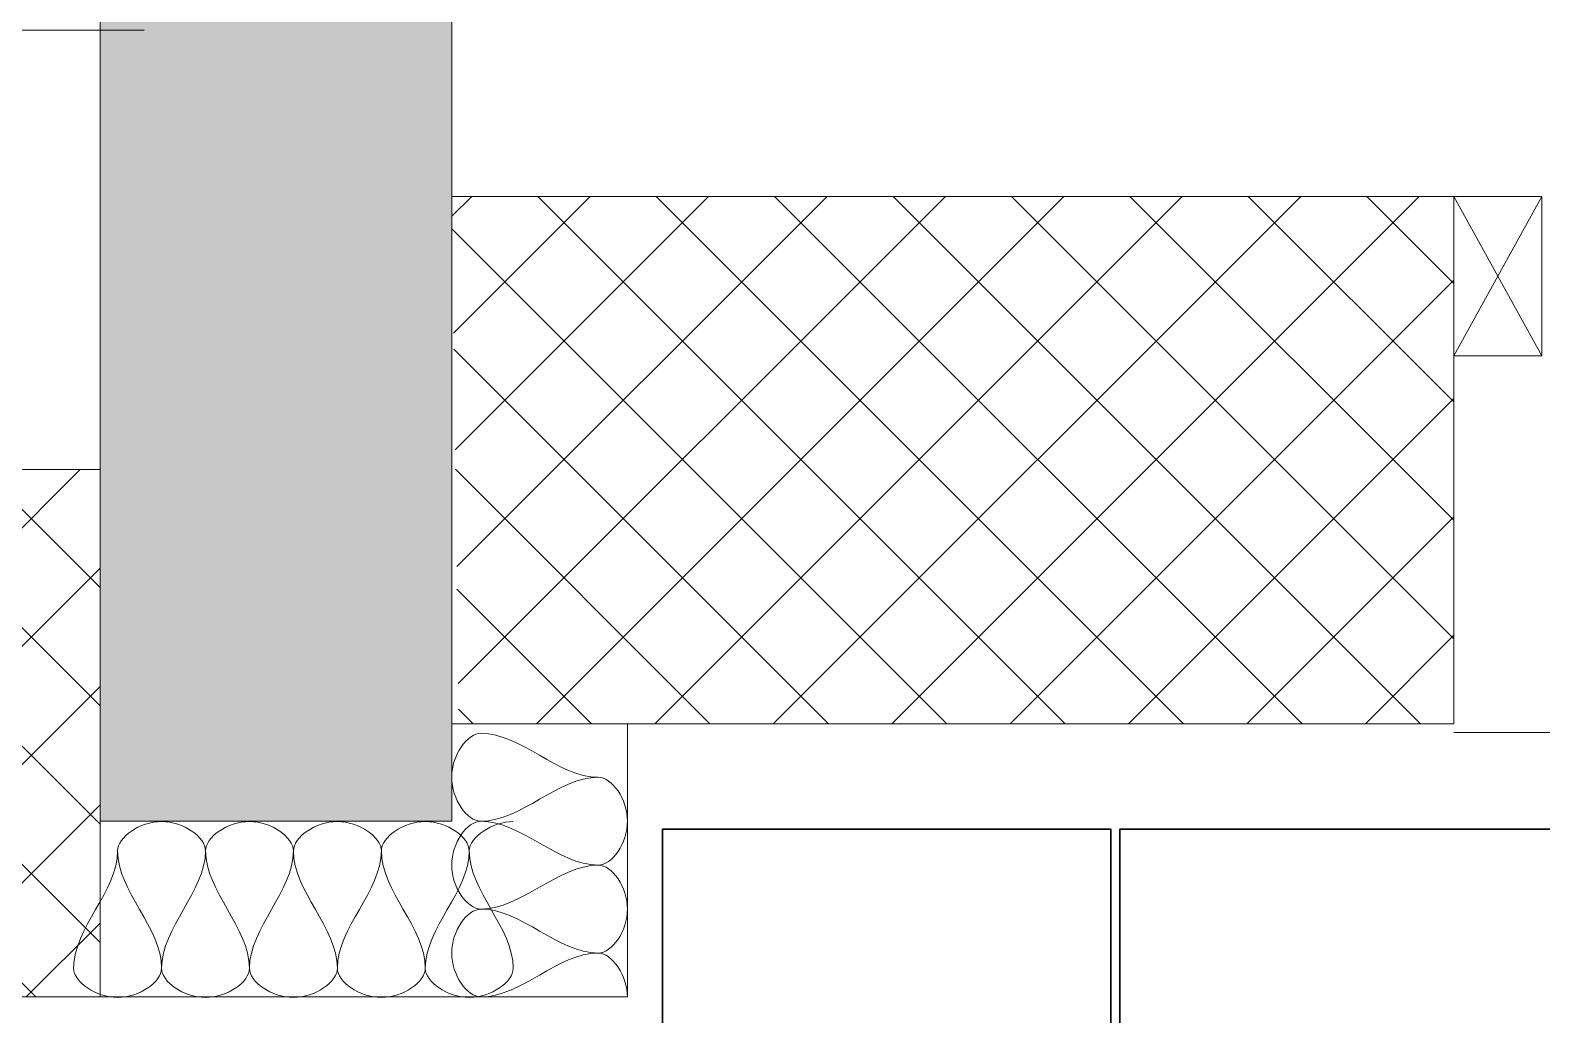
# Model space of a CAD drawing. Header units: millimetres. Extents: x -18512 to 101824, y -95768 to 52898.
# Drawn here: x 15748 to 16608, y -63312 to -62752 of the extents above; entities that cross this region are included whole.
import ezdxf

# ---------------------------------------------------------------- set-up
doc = ezdxf.new("R2010")
doc.units = ezdxf.units.MM
doc.header["$LTSCALE"] = 25
doc.linetypes.add('Dash', pattern=[6.35, 3.175, -3.175])
for name, color, linetype, lineweight in [('A-DETL-INSL', 8, 'Continuous', 9), ('A-FLOR-OTLN', 6, 'Continuous', 18), ('A-TILES', 43, 'Continuous', 30), ('Archi-frame', 253, 'Continuous', 9), ('hatch', 252, 'Continuous', 0), ('I-WALL', 2, 'Continuous', 9), ('S-COLS', 6, 'Continuous', 9)]:
    doc.layers.add(name, color=color, linetype=linetype, lineweight=lineweight)
doc.layers.add('AR WALL HATCH', color=8, linetype='Continuous')
pattern_1 = [(45, (15109.02, 35539.32), (-33.67596, 33.67596), []), (135, (15109.02, 35539.32), (-33.67596, -33.67596), [])]

msp = doc.modelspace()

# ---------------------------------------------------------------- hatches: boundary and pattern name
at = {"layer": 'AR WALL HATCH', "lineweight": 5, "ltscale": 25}
h = msp.add_hatch(dxfattribs=at)
h.set_pattern_fill('ANSI37', color=256, scale=15, style=0)
h.set_pattern_definition(pattern_1)
h.paths.add_polyline_path([(16558.09, -62846.88), (16558.09, -63146.88), (15992.16, -63146.88), (15988.09, -62846.88), (16128.09, -62846.88), (16128.09, -62846.88), (16418.09, -62846.88), (16418.09, -62846.88)])
h.paths.add_polyline_path([(18858.09, -62846.88), (18858.09, -63146.88), (17258.09, -63146.88), (17258.09, -62846.88)])
h.paths.add_polyline_path([(20468.09, -62846.88), (20468.09, -63146.88), (19558.09, -63146.88), (19558.09, -62846.88)])
h.paths.add_polyline_path([(21888.89, -62846.88), (21888.89, -63146.88), (21768.09, -63146.88), (21768.09, -62846.88)])
h = msp.add_hatch(dxfattribs=at)
h.set_pattern_fill('ANSI37', color=256, scale=15, style=0)
h.set_pattern_definition(pattern_1)
h.paths.add_polyline_path([(15130.59, -63302.35), (15130.84, -63002.35), (15788.09, -63002.35), (15788.09, -63202.35), (15788.09, -63167.67), (15788.09, -63302.35)])
at = {"layer": 'S-COLS', "lineweight": 5}
msp.add_hatch(color=252, dxfattribs=at).paths.add_polyline_path([(15890.07, -62602.35), (15988.09, -62602.35), (15988.09, -63202.35), (15788.09, -63202.35), (15788.09, -62602.35)], flags=0)

# ---------------------------------------------------------------- linework, layer by layer
at = {"layer": 'A-DETL-INSL', "color": 1}
msp.add_lwpolyline([(15788.09, -63302.35), (16088.09, -63302.35), (16088.09, -63146.88)], dxfattribs=at)
at = {"layer": 'A-DETL-INSL'}
for points in [[(16004.76, -63202.35), (15996.9, -63202.35), (15979.28, -63177.35), (15996.9, -63152.35), (16004.76, -63152.35)], [(16004.76, -63152.35), (16027.67, -63152.35), (16048.52, -63177.35), (16071.43, -63177.35)], [(16071.43, -63177.35), (16048.52, -63177.35), (16027.67, -63202.35), (16004.76, -63202.35)], [(16071.43, -63227.35), (16079.28, -63227.35), (16096.9, -63202.35), (16079.28, -63177.35), (16071.43, -63177.35)], [(15798.09, -63219.26), (15798.09, -63211.4), (15823.09, -63193.78), (15848.09, -63211.4), (15848.09, -63219.26)], [(15848.09, -63219.26), (15848.09, -63211.4), (15873.09, -63193.78), (15898.09, -63211.4), (15898.09, -63219.26)], [(15898.09, -63219.26), (15898.09, -63211.4), (15923.09, -63193.78), (15948.09, -63211.4), (15948.09, -63219.26)], [(15948.09, -63219.26), (15948.09, -63211.4), (15973.09, -63193.78), (15998.09, -63211.4), (15998.09, -63219.26)], [(16004.76, -63252.35), (15996.9, -63252.35), (15979.28, -63227.35), (15996.9, -63202.35), (16004.76, -63202.35)], [(15998.09, -63219.26), (15998.09, -63211.4), (16011.31, -63202.59), (16023.09, -63202.59)], [(16004.76, -63202.35), (16027.67, -63202.35), (16048.52, -63227.35), (16071.43, -63227.35)], [(15798.09, -63219.26), (15798.09, -63242.17), (15773.09, -63263.02), (15773.09, -63285.93)], [(15823.09, -63285.93), (15823.09, -63263.02), (15798.09, -63242.17), (15798.09, -63219.26)], [(15848.09, -63219.26), (15848.09, -63242.17), (15823.09, -63263.02), (15823.09, -63285.93)], [(15873.09, -63285.93), (15873.09, -63263.02), (15848.09, -63242.17), (15848.09, -63219.26)], [(15898.09, -63219.26), (15898.09, -63242.17), (15873.09, -63263.02), (15873.09, -63285.93)], [(15923.09, -63285.93), (15923.09, -63263.02), (15898.09, -63242.17), (15898.09, -63219.26)], [(15948.09, -63219.26), (15948.09, -63242.17), (15923.09, -63263.02), (15923.09, -63285.93)], [(15973.09, -63285.93), (15973.09, -63263.02), (15948.09, -63242.17), (15948.09, -63219.26)], [(15998.09, -63219.26), (15998.09, -63242.17), (15973.09, -63263.02), (15973.09, -63285.93)], [(16023.09, -63285.93), (16023.09, -63263.02), (15998.09, -63242.17), (15998.09, -63219.26)], [(16071.43, -63227.35), (16048.52, -63227.35), (16027.67, -63252.35), (16004.76, -63252.35)], [(16071.43, -63277.35), (16079.28, -63277.35), (16096.9, -63252.35), (16079.28, -63227.35), (16071.43, -63227.35)], [(16004.76, -63302.35), (15996.9, -63302.35), (15979.28, -63277.35), (15996.9, -63252.35), (16004.76, -63252.35)], [(16004.76, -63252.35), (16027.67, -63252.35), (16048.52, -63277.35), (16071.43, -63277.35)], [(16071.43, -63277.35), (16048.52, -63277.35), (16027.67, -63302.35), (16004.76, -63302.35)], [(16088.09, -63302.35), (16088.09, -63290.57), (16079.28, -63277.35), (16071.43, -63277.35)], [(15773.09, -63285.93), (15773.09, -63293.78), (15798.09, -63311.4), (15823.09, -63293.78), (15823.09, -63285.93)], [(15823.09, -63285.93), (15823.09, -63293.78), (15848.09, -63311.4), (15873.09, -63293.78), (15873.09, -63285.93)], [(15873.09, -63285.93), (15873.09, -63293.78), (15898.09, -63311.4), (15923.09, -63293.78), (15923.09, -63285.93)], [(15923.09, -63285.93), (15923.09, -63293.78), (15948.09, -63311.4), (15973.09, -63293.78), (15973.09, -63285.93)], [(15973.09, -63285.93), (15973.09, -63293.78), (15998.09, -63311.4), (16023.09, -63293.78), (16023.09, -63285.93)]]:
    msp.add_open_spline(points, degree=3, dxfattribs=at)
at = {"layer": 'A-FLOR-OTLN'}
msp.add_line((17258.09, -63151.88), (16558.09, -63151.88), dxfattribs=at)
at = {"layer": 'A-TILES', "color": 9, "ltscale": 25}
for points in [[(16108.09, -63806.88), (16363.09, -63806.88), (16363.09, -63206.88), (16108.09, -63206.88)], [(16368.09, -63806.88), (16968.09, -63806.88), (16968.09, -63206.88), (16368.09, -63206.88)]]:
    msp.add_lwpolyline(points, close=True, dxfattribs=at)
at = {"layer": 'Archi-frame', "color": 252}
for p, q in [((16608.09, -62937.68), (16558.09, -62846.88)), ((16558.09, -62937.68), (16608.09, -62846.88))]:
    msp.add_line(p, q, dxfattribs=at)
msp.add_lwpolyline([(16608.09, -62937.68), (16558.09, -62937.68), (16558.09, -62846.88), (16608.09, -62846.88)], close=True, dxfattribs=at)
at = {"layer": 'hatch', "linetype": 'Dash', "lineweight": 9}
msp.add_line((11733.09, -62752.35), (15788.09, -62752.35), dxfattribs=at)
at = {"layer": 'I-WALL'}
for p, q in [((15788.09, -59577.35), (15788.09, -63302.35)), ((15788.09, -60291.35), (15788.09, -62752.35)), ((16558.09, -62846.88), (15988.09, -62846.88)), ((16558.09, -62846.88), (16558.09, -63146.88)), ((15788.09, -63002.35), (15130.59, -63002.35)), ((16558.09, -63146.88), (15988.09, -63146.88)), ((15788.09, -63202.35), (15988.09, -63202.35)), ((15130.59, -63302.35), (15788.09, -63302.35))]:
    msp.add_line(p, q, dxfattribs=at)
msp.add_lwpolyline([(17298.09, -60427.35), (17298.09, -60347.35), (15988.09, -60347.35), (15988.09, -63202.35)], dxfattribs=at)
at = {"layer": 'S-COLS', "color": 8}
for p, q in [((15788.09, -62602.35), (15788.09, -63202.35)), ((15988.09, -62602.35), (15988.09, -63202.35)), ((15813.19, -62752.35), (15213.19, -62752.35)), ((15988.09, -63202.35), (15788.09, -63202.35))]:
    msp.add_line(p, q, dxfattribs=at)

doc.saveas('drawing.dxf')
